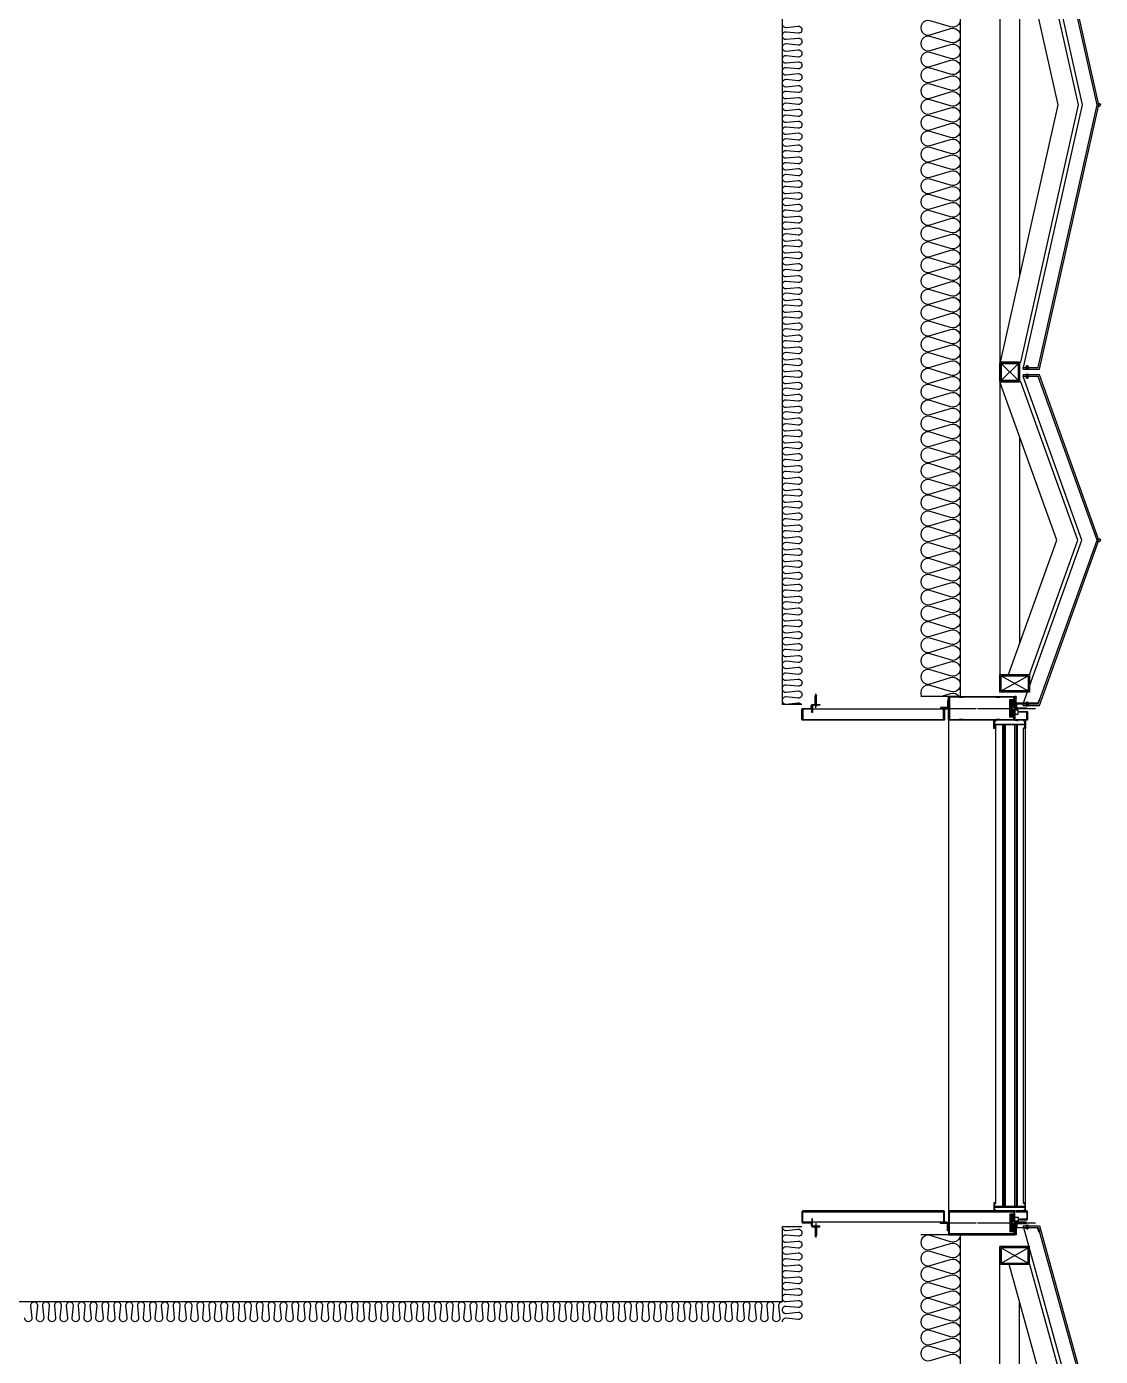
# Model space of a CAD drawing. Header units: millimetres. Extents: x -95754 to 177808, y 34455 to 150605.
# Drawn here: x 175094 to 177808, y 135118 to 138478 of the extents above; entities that cross this region are included whole.
import ezdxf

# ---------------------------------------------------------------- set-up
doc = ezdxf.new("R2010")
doc.units = ezdxf.units.MM
doc.header["$LTSCALE"] = 300
for name, pattern in [('CEN', [62, 60, -1, 0, -1]), ('CENTER', [2, 1.25, -0.25, 0.25, -0.25]), ('HID', [2.8, 1.8, -1])]:
    doc.linetypes.add(name, pattern=pattern)
for name, color, linetype in [('0-Sheet', 7, 'Continuous'), ('6FIN', 6, 'Continuous'), ('8', 8, 'Continuous'), ('A-ELE', 7, 'Continuous'), ('A-WALL-D', 7, 'Continuous'), ('A-하지철물', 55, 'Continuous'), ('alucobond', 4, 'Continuous'), ('B-AR', 4, 'Continuous'), ('CEN', 1, 'CEN'), ('GLASS', 4, 'Continuous'), ('INSUL', 8, 'Continuous'), ('ISL', 251, 'Continuous'), ('mold', 4, 'Continuous'), ('SHEET', 6, 'Continuous')]:
    doc.layers.add(name, color=color, linetype=linetype)

# ---------------------------------------------------------------- blocks, each defined once
blk = doc.blocks.new('EX-1350')
at = {"layer": '6FIN', "elevation": 0}
for points in [[(3.2, 204.1), (46.8, 204.1, 0.414214), (50, 207.3), (50, 250.9, 0.414214), (46.8, 254.1), (3.2, 254.1, 0.414214), (0, 250.9), (0, 207.3, 0.414214)], [(1396.8, 204.1), (1353.2, 204.1, -0.414214), (1350, 207.3), (1350, 250.9, -0.414214), (1353.2, 254.1), (1396.8, 254.1, -0.414214), (1400, 250.9), (1400, 207.3, -0.414214)]]:
    blk.add_lwpolyline(points, format="xyb", close=True, dxfattribs=at)
at = {"layer": 'A-하지철물'}
for p, q in [((1350, 254.1), (50, 254.1)), ((1133.9, 204.1), (266.1, 204.1))]:
    blk.add_line(p, q, dxfattribs=at)
at = {"layer": 'A-하지철물', "elevation": 0}
for points in [[(49.7, 252.7), (700, 106.6), (1350.3, 252.7)], [(50, 254.1), (50, 201.4), (700, 55.3), (1350, 201.4), (1350, 254.1)]]:
    blk.add_lwpolyline(points, dxfattribs=at)
at = {"layer": 'A-하지철물'}
blk.add_circle((700, 4.1), 4.07, dxfattribs=at)
at = {"layer": 'alucobond', "color": 251, "linetype": 'HID', "ltscale": 10}
for p, q in [((30.2, 185.1), (41.5, 185.1)), ((31.5, 182.4), (31.5, 187.8)), ((31.5, 186.6), (39.5, 186.6)), ((31.5, 183.6), (39.5, 183.6)), ((32, 189.3), (32.5, 189.3)), ((32, 180.9), (32.5, 180.9)), ((32.5, 180.9), (32.5, 189.3)), ((38, 182.7), (38, 187.4)), ((39.5, 182.7), (39.5, 187.4)), ((1369.8, 185.1), (1358.5, 185.1)), ((1360.5, 182.7), (1360.5, 187.4)), ((1368.5, 186.6), (1360.5, 186.6)), ((1368.5, 183.6), (1360.5, 183.6)), ((1362, 182.7), (1362, 187.4)), ((1367.5, 180.9), (1367.5, 189.3)), ((1368, 189.3), (1367.5, 189.3)), ((1368, 180.9), (1367.5, 180.9)), ((1368.5, 182.4), (1368.5, 187.8))]:
    blk.add_line(p, q, dxfattribs=at)
at = {"layer": 'alucobond'}
for p, q in [((32.5, 195.1), (36.5, 195.1)), ((1367.5, 195.1), (1363.5, 195.1))]:
    blk.add_line(p, q, dxfattribs=at)
at = {"layer": 'alucobond', "color": 251, "linetype": 'HID', "ltscale": 10, "elevation": 0}
for points in [[(32, 189.3), (31.5, 187.8)], [(32, 180.9), (31.5, 182.4)], [(36.5, 194.2), (700, 45.1), (1363.5, 194.2)], [(1368, 189.3), (1368.5, 187.8)], [(1368, 180.9), (1368.5, 182.4)]]:
    blk.add_lwpolyline(points, dxfattribs=at)
at = {"layer": 'alucobond', "elevation": 0}
for points in [[(32.5, 195.1), (32.5, 154.1), (700, 4.1), (1367.5, 154.1), (1367.5, 195.1)], [(36.5, 195.1), (36.5, 157.3), (700, 8.2), (1363.5, 157.3), (1363.5, 195.1)]]:
    blk.add_lwpolyline(points, dxfattribs=at)
at = {"layer": 'alucobond', "color": 251, "linetype": 'HID', "ltscale": 10, "elevation": 0}
for points in [[(39.5, 186.6, -0.666667), (39.5, 183.6, -1.5)], [(1360.5, 186.6, 0.666667), (1360.5, 183.6, 1.5)]]:
    blk.add_lwpolyline(points, format="xyb", dxfattribs=at)
at = {"layer": 'alucobond', "color": 251, "linetype": 'HID', "ltscale": 10}
for centre, start, end in [((38.7, 187.4), 0, 180), ((38.7, 182.7), 180, 0), ((1361.3, 187.4), 0, 180), ((1361.3, 182.7), 180, 0)]:
    blk.add_arc(centre, 0.75, start, end, dxfattribs=at)
at = {"layer": 'mold', "color": 4, "elevation": 0}
for points in [[(25, 204.1), (25, 202.6)], [(1375, 204.1), (1375, 202.6)]]:
    blk.add_lwpolyline(points, dxfattribs=at)
at = {"layer": 'SHEET', "color": 8}
for p, q in [((46.8, 250.9), (3.2, 207.3)), ((3.2, 250.9), (46.8, 207.3)), ((1353.2, 250.9), (1396.8, 207.3)), ((1396.8, 250.9), (1353.2, 207.3))]:
    blk.add_line(p, q, dxfattribs=at)
at = {"layer": 'SHEET', "color": 8, "elevation": 0}
for points in [[(3.2, 207.3), (46.8, 207.3), (46.8, 250.9), (3.2, 250.9)], [(1396.8, 207.3), (1353.2, 207.3), (1353.2, 250.9), (1396.8, 250.9)]]:
    blk.add_lwpolyline(points, close=True, dxfattribs=at)
blk = doc.blocks.new('A$Ca5773e7c')
at = {"layer": '6FIN', "elevation": 0}
blk.add_lwpolyline([(0, 75), (45, 75), (45, 0), (0, 0)], close=True, dxfattribs=at)
at = {"layer": 'SHEET', "color": 8}
for p, q in [((41.8, 3.2), (3.2, 71.8)), ((3.2, 3.2), (41.8, 71.8))]:
    blk.add_line(p, q, dxfattribs=at)
at = {"layer": 'SHEET', "color": 8, "elevation": 0}
blk.add_lwpolyline([(3.2, 71.8), (41.8, 71.8), (41.8, 3.2), (3.2, 3.2)], close=True, dxfattribs=at)
blk = doc.blocks.new('EX-1100-1')
at = {"layer": '6FIN', "elevation": 0}
blk.add_lwpolyline([(50, 1121.8), (50, 1078.2, -0.414214), (46.8, 1075), (3.2, 1075, -0.414214), (0, 1078.2), (0, 1121.8, -0.414214), (3.2, 1125), (46.8, 1125, -0.414214)], format="xyb", close=True, dxfattribs=at)
at = {"layer": 'A-하지철물'}
for p, q in [((0, 1075), (0, 59.8)), ((50, 898.1), (50, 201.9)), ((198.1, 550), (146.2, 550))]:
    blk.add_line(p, q, dxfattribs=at)
at = {"layer": 'A-하지철물', "elevation": 0}
blk.add_lwpolyline([(75, 104.7), (198.1, 550), (53, 1075), (1.1, 1075), (146.2, 550), (23.1, 104.8)], dxfattribs=at)
at = {"layer": 'A-하지철물'}
blk.add_circle((250, 550), 4.07, dxfattribs=at)
at = {"layer": 'alucobond'}
for p, q in [((58.9, 1092.5), (58.9, 1088.5)), ((58.9, 7.5), (58.9, 11.5))]:
    blk.add_line(p, q, dxfattribs=at)
at = {"layer": 'alucobond', "color": 251, "linetype": 'HID', "ltscale": 10}
for p, q in [((64.8, 1093), (64.8, 1092.5)), ((73.2, 1092.5), (64.8, 1092.5)), ((71.7, 1093.5), (66.3, 1093.5)), ((71.4, 1087), (66.6, 1087)), ((71.4, 1085.5), (66.6, 1085.5)), ((67.5, 1093.5), (67.5, 1085.5)), ((69, 1094.8), (69, 1083.5)), ((70.5, 1093.5), (70.5, 1085.5)), ((73.2, 1093), (73.2, 1092.5)), ((73.2, 7.5), (64.8, 7.5)), ((64.8, 7), (64.8, 7.5)), ((71.7, 6.5), (66.3, 6.5)), ((71.4, 14.5), (66.6, 14.5)), ((71.4, 13), (66.6, 13)), ((67.5, 6.5), (67.5, 14.5)), ((69, 5.2), (69, 16.5)), ((70.5, 6.5), (70.5, 14.5)), ((73.2, 7), (73.2, 7.5))]:
    blk.add_line(p, q, dxfattribs=at)
at = {"layer": 'alucobond', "elevation": 0}
for points in [[(58.9, 7.5), (100, 7.5), (250, 550), (100, 1092.5), (58.9, 1092.5)], [(58.9, 11.5), (97, 11.5), (245.8, 550), (97, 1088.5), (58.9, 1088.5)], [(58.9, 1088.5), (96.8, 1088.5)]]:
    blk.add_lwpolyline(points, dxfattribs=at)
at = {"layer": 'alucobond', "color": 251, "linetype": 'HID', "ltscale": 10, "elevation": 0}
for points in [[(59.6, 11.5), (208.5, 550), (59.6, 1088.5)], [(64.8, 1093), (66.3, 1093.5)], [(73.2, 1093), (71.7, 1093.5)], [(64.8, 7), (66.3, 6.5)], [(73.2, 7), (71.7, 6.5)]]:
    blk.add_lwpolyline(points, dxfattribs=at)
for points in [[(67.5, 1085.5, 0.666667), (70.5, 1085.5, 1.5)], [(67.5, 14.5, -0.666667), (70.5, 14.5, -1.5)]]:
    blk.add_lwpolyline(points, format="xyb", dxfattribs=at)
at = {"layer": 'alucobond', "color": 251, "linetype": 'HID', "ltscale": 10}
for centre, start, end in [((66.6, 1086.3), 90, 270), ((71.4, 1086.3), 270, 90), ((66.6, 13.7), 90, 270), ((71.4, 13.7), 270, 90)]:
    blk.add_arc(centre, 0.75, start, end, dxfattribs=at)
at = {"layer": 'mold', "color": 4, "elevation": 0}
blk.add_lwpolyline([(50, 1100), (51.5, 1100)], dxfattribs=at)
blk.add_lwpolyline([(41, 0), (42.5, 0), (42.5, 11.5), (97, 11.5), (100.2, 23.1), (98.8, 23.6), (95.9, 13), (41, 13)], close=True, dxfattribs=at)
at = {"layer": 'SHEET', "color": 8}
for p, q in [((3.2, 1078.2), (46.8, 1121.8)), ((3.2, 1121.8), (46.8, 1078.2))]:
    blk.add_line(p, q, dxfattribs=at)
at = {"layer": 'SHEET', "color": 8, "elevation": 0}
blk.add_lwpolyline([(46.8, 1121.8), (46.8, 1078.2), (3.2, 1078.2), (3.2, 1121.8)], close=True, dxfattribs=at)
at = {"layer": 'A-ELE', "rotation": 270}
blk.add_blockref('A$Ca5773e7c', (0, 104.8), dxfattribs=at)
blk = doc.blocks.new('EX-850-2')
at = {"layer": '6FIN', "elevation": 0}
blk.add_lwpolyline([(3.2, 50), (46.8, 50, -0.414214), (50, 46.8), (50, 3.2, -0.414214), (46.8, 0), (3.2, 0, -0.414214), (0, 3.2), (0, 46.8, -0.414214)], format="xyb", close=True, dxfattribs=at)
at = {"layer": 'A-하지철물'}
for p, q in [((189.1, 50), (710.9, 50)), ((50, 0), (789.1, 0))]:
    blk.add_line(p, q, dxfattribs=at)
at = {"layer": 'A-하지철물', "elevation": 0}
for points in [[(789.2, 75), (450, 196.9), (50, 53.2), (50, 50)], [(789.1, 21.9), (450, 143.7), (49.9, 0)]]:
    blk.add_lwpolyline(points, dxfattribs=at)
at = {"layer": 'A-하지철물'}
blk.add_circle((450, 250), 4.07, dxfattribs=at)
at = {"layer": 'alucobond', "color": 251, "linetype": 'HID', "ltscale": 10}
for p, q in [((30.2, 69), (41.5, 69)), ((31.5, 71.7), (31.5, 66.3)), ((31.5, 70.5), (39.5, 70.5)), ((31.5, 67.5), (39.5, 67.5)), ((32, 73.2), (32.5, 73.2)), ((32.5, 73.2), (32.5, 64.8)), ((38, 71.4), (38, 66.6)), ((39.5, 71.4), (39.5, 66.6)), ((869.8, 69), (858.5, 69)), ((860.5, 71.4), (860.5, 66.6)), ((868.5, 70.5), (860.5, 70.5)), ((868.5, 67.5), (860.5, 67.5)), ((862, 71.4), (862, 66.6)), ((867.5, 73.2), (867.5, 64.8)), ((868, 73.2), (867.5, 73.2)), ((868.5, 71.7), (868.5, 66.3)), ((32, 64.8), (32.5, 64.8)), ((868, 64.8), (867.5, 64.8))]:
    blk.add_line(p, q, dxfattribs=at)
at = {"layer": 'alucobond'}
for p, q in [((32.5, 58.9), (36.5, 58.9)), ((867.5, 58.9), (863.5, 58.9))]:
    blk.add_line(p, q, dxfattribs=at)
at = {"layer": 'alucobond', "elevation": 0}
for points in [[(867.5, 58.9), (867.5, 100), (450, 250), (32.5, 100), (32.5, 58.9)], [(863.5, 58.9), (863.5, 97.2), (450, 245.7), (36.5, 97.2), (36.5, 58.9)]]:
    blk.add_lwpolyline(points, dxfattribs=at)
at = {"layer": 'alucobond', "color": 251, "linetype": 'HID', "ltscale": 10, "elevation": 0}
for points in [[(863.5, 58.9), (450, 207.5), (36.5, 58.9)], [(32, 73.2), (31.5, 71.7)], [(868, 73.2), (868.5, 71.7)], [(32, 64.8), (31.5, 66.3)], [(868, 64.8), (868.5, 66.3)]]:
    blk.add_lwpolyline(points, dxfattribs=at)
for points in [[(39.5, 67.5, 0.666667), (39.5, 70.5, 1.5)], [(860.5, 67.5, -0.666667), (860.5, 70.5, -1.5)]]:
    blk.add_lwpolyline(points, format="xyb", dxfattribs=at)
at = {"layer": 'alucobond', "color": 251, "linetype": 'HID', "ltscale": 10}
for centre, start, end in [((38.7, 71.4), 0, 180), ((861.3, 71.4), 0, 180), ((38.7, 66.6), 180, 0), ((861.3, 66.6), 180, 0)]:
    blk.add_arc(centre, 0.75, start, end, dxfattribs=at)
at = {"layer": 'mold', "color": 4, "elevation": 0}
blk.add_lwpolyline([(875, 41), (875, 42.5), (863.5, 42.5), (863.5, 97.2), (852.1, 101.3), (851.6, 99.9), (862, 96.1), (862, 41)], close=True, dxfattribs=at)
for points in [[(25, 50), (25, 51.5)], [(875, 50), (875, 51.5)]]:
    blk.add_lwpolyline(points, dxfattribs=at)
at = {"layer": 'SHEET', "color": 8}
for p, q in [((46.8, 3.2), (3.2, 46.8)), ((3.2, 3.2), (46.8, 46.8))]:
    blk.add_line(p, q, dxfattribs=at)
at = {"layer": 'SHEET', "color": 8, "elevation": 0}
blk.add_lwpolyline([(3.2, 46.8), (46.8, 46.8), (46.8, 3.2), (3.2, 3.2)], close=True, dxfattribs=at)
at = {"layer": 'A-ELE'}
blk.add_blockref('A$Ca5773e7c', (789.1, 0), dxfattribs=at)
blk = doc.blocks.new('CONC-PIN')
at = {"layer": '8', "color": 1, "linetype": 'CENTER'}
blk.add_line((-6.8, 0), (28.8, 0), dxfattribs=at)
at = {"layer": '8', "color": 8}
for p, q in [((-0.8, -2.9), (-0.8, 2.9)), ((-0.3, 3.4), (0, 3.4)), ((0, -3.4), (0, 3.4)), ((0, 1.5), (23.7, 1.5)), ((26.1, 0), (23.7, 1.5)), ((26.1, 0), (23.7, -1.5)), ((-0.3, -3.4), (0, -3.4)), ((0, -1.5), (23.7, -1.5))]:
    blk.add_line(p, q, dxfattribs=at)
for centre, start, end in [((-0.3, 2.9), 90, 180), ((-0.3, -2.9), 180, 270)]:
    blk.add_arc(centre, 0.5, start, end, dxfattribs=at)
blk = doc.blocks.new('A$Ca3e3bad8')
at = {"layer": '0-Sheet'}
blk.add_lwpolyline([(-368, -2), (-12, -2), (-12, -28, 0.414214), (-10, -30), (-3, -30), (-3, -28), (-10, -28), (-10, -2, 0.414214), (-12, 0), (-368, 0, 0.414214), (-370, -2), (-370, -28, 0.414214), (-368, -30), (-347, -30), (-347, -37), (-345, -37), (-345, -30, 0.414214), (-347, -28), (-368, -28), (-368, -2)], format="xyb", dxfattribs=at)
blk.add_lwpolyline([(-345, -40), (-325, -40), (-325, -38), (-343, -38), (-343, -20), (-345, -20)], close=True, dxfattribs=at)
at = {"layer": '0-Sheet', "elevation": 0}
blk.add_lwpolyline([(0, -30), (0, -50), (-2, -50), (-2, -32), (-20, -32), (-20, -30)], close=True, dxfattribs=at)
at = {"layer": 'INSUL'}
blk.add_lwpolyline([(-12, -2), (-12, -28), (-368, -28), (-368, -2)], close=True, dxfattribs=at)
at = {"rotation": 270}
blk.add_blockref('CONC-PIN', (-335, -38), dxfattribs=at)
blk = doc.blocks.new('*U1716')
at = {"layer": 'B-AR', "color": 8}
for p, q in [((171, 705, 0), (168, 680)), ((171, -655, 0), (168, -630))]:
    blk.add_line(p, q, dxfattribs=at)
at = {"layer": 'B-AR'}
for points in [[(165.3, 694, 0.414214), (164.3, 695), (158, 695, 0.414214), (157.5, 694.5), (157.5, 655.5, 0.414214), (158, 655), (164.3, 655, 0.414214), (165.3, 656), (165.3, 670.3, -0.414214), (165.5, 670.5), (167.5, 670.5, -0.414214), (168, 670), (168, 645), (0, 645), (0, 705), (168, 705), (168, 680, -0.414214), (167.5, 679.5), (165.5, 679.5, -0.414214), (165.3, 679.7)], [(130.6, 647), (165.2, 647, 0.414214), (165.7, 647.5), (165.7, 652.3, 0.414214), (165.2, 652.8), (155.8, 652.8, -0.414214), (155.3, 653.3), (155.3, 696.7, -0.414214), (155.8, 697.2), (165.2, 697.2, 0.414214), (165.7, 697.7), (165.7, 702.5, 0.414214), (165.2, 703), (130.6, 703), (130.1, 702.5), (120.9, 702.5), (120.4, 703), (37.6, 703), (37.1, 702.5), (27.9, 702.5), (27.4, 703), (3, 703, 0.414214), (2.5, 702.5), (2.5, 647.5, 0.414214), (3, 647), (27.4, 647), (27.9, 647.5), (37.1, 647.5), (37.6, 647), (120.4, 647), (120.9, 647.5), (130.1, 647.5)], [(163.6, 672.3, 0.414214), (162.6, 671.3), (162.6, 670.4, -0.298217), (162.9, 669.9, -0.298217), (162.6, 669.5), (162.6, 658.7, -0.298217), (162.9, 658.2, -0.414214), (162.4, 657.7), (160.4, 657.7, -0.414214), (159.9, 658.2, -0.236068), (160.1, 658.6), (160.1, 674.6, -0.236068), (159.9, 675, -0.236068), (160.1, 675.4), (160.1, 691.4, -0.236068), (159.9, 691.8, -0.414214), (160.4, 692.3), (162.4, 692.3, -0.414214), (162.9, 691.8, -0.298217), (162.6, 691.3), (162.6, 680.5, -0.298217), (162.9, 680.1, -0.298217), (162.6, 679.6), (162.6, 678.7, 0.414214), (163.6, 677.7), (167.9, 677.7, -0.198912), (168.1, 677.7), (169, 676.8, 0.198911), (169.7, 676.5), (195.8, 676.5, -0.414214), (197.3, 675, -0.414214), (195.8, 673.5), (169.7, 673.5, 0.198912), (169, 673.2), (168.3, 672.5, -0.198912), (167.6, 672.3)], [(170.5, 635.3), (193.5, 635.3), (193.5, 643), (190.8, 643, -1), (190.8, 644.5), (194.7, 644.5, -0.414214), (195, 644.2), (195, 624.8, -0.414214), (194.7, 624.5), (190.8, 624.5, -1), (190.8, 626), (193.5, 626), (193.5, 633.8), (116.5, 633.8), (116.5, 626), (119.3, 626, -1), (119.3, 624.5), (115.3, 624.5, -0.414214), (115, 624.8), (115, 644.2, -0.414214), (115.3, 644.5), (119.3, 644.5, -1), (119.3, 643), (116.5, 643), (116.5, 635.3), (139.5, 635.3), (140, 634.8), (140.5, 635.3), (169.5, 635.3), (170, 634.8)], [(171, 645), (171, 647), (198, 647), (198, 647), (198, 665.5), (198, 665.5), (180, 665.5), (180, 667.5), (198, 667.5, -0.414214), (200, 665.5), (200, 647, -0.414214), (198, 645), (198, 645)], [(165.3, -644, -0.414214), (164.3, -645), (158, -645, -0.414214), (157.5, -644.5), (157.5, -605.5, -0.414214), (158, -605), (164.3, -605, -0.414214), (165.3, -606), (165.3, -620.3, 0.414214), (165.5, -620.5), (167.5, -620.5, 0.414214), (168, -620), (168, -595), (0, -595), (0, -655), (168, -655), (168, -630, 0.414214), (167.5, -629.5), (165.5, -629.5, 0.414214), (165.3, -629.7)], [(130.6, -597), (165.2, -597, -0.414214), (165.7, -597.5), (165.7, -602.3, -0.414214), (165.2, -602.8), (155.8, -602.8, 0.414214), (155.3, -603.3), (155.3, -646.7, 0.414214), (155.8, -647.2), (165.2, -647.2, -0.414214), (165.7, -647.7), (165.7, -652.5, -0.414214), (165.2, -653), (130.6, -653), (130.1, -652.5), (120.9, -652.5), (120.4, -653), (37.6, -653), (37.1, -652.5), (27.9, -652.5), (27.4, -653), (3, -653, -0.414214), (2.5, -652.5), (2.5, -597.5, -0.414214), (3, -597), (27.4, -597), (27.9, -597.5), (37.1, -597.5), (37.6, -597), (120.4, -597), (120.9, -597.5), (130.1, -597.5)], [(170.5, -585.3), (193.5, -585.3), (193.5, -593), (190.8, -593, 1), (190.8, -594.5), (194.7, -594.5, 0.414214), (195, -594.2), (195, -574.8, 0.414214), (194.7, -574.5), (190.8, -574.5, 1), (190.8, -576), (193.5, -576), (193.5, -583.8), (116.5, -583.8), (116.5, -576), (119.3, -576, 1), (119.3, -574.5), (115.3, -574.5, 0.414214), (115, -574.8), (115, -594.2, 0.414214), (115.3, -594.5), (119.3, -594.5, 1), (119.3, -593), (116.5, -593), (116.5, -585.3), (139.5, -585.3), (140, -584.8), (140.5, -585.3), (169.5, -585.3), (170, -584.8)], [(171, -595), (171, -597), (198, -597), (198, -597), (198, -615.5), (198, -615.5), (180, -615.5), (180, -617.5), (198, -617.5, 0.414214), (200, -615.5), (200, -597, 0.414214), (198, -595), (198, -595)], [(163.6, -622.2, -0.414214), (162.6, -621.2), (162.6, -620.4, 0.298217), (162.9, -619.9, 0.298217), (162.6, -619.5), (162.6, -608.7, 0.298217), (162.9, -608.2, 0.414214), (162.4, -607.7), (160.4, -607.7, 0.414214), (159.9, -608.2, 0.236068), (160.1, -608.6), (160.1, -624.6, 0.236068), (159.9, -625, 0.236068), (160.1, -625.4), (160.1, -641.4, 0.236068), (159.9, -641.8, 0.414214), (160.4, -642.3), (162.4, -642.3, 0.414214), (162.9, -641.8, 0.298217), (162.6, -641.3), (162.6, -630.5, 0.298217), (162.9, -630.1, 0.298217), (162.6, -629.6), (162.6, -628.7, -0.414214), (163.6, -627.7), (167.9, -627.7, 0.198912), (168.1, -627.7), (169, -626.8, -0.198911), (169.7, -626.5), (195.8, -626.5, 0.414214), (197.3, -625, 0.414214), (195.8, -623.5), (169.7, -623.5, -0.198912), (169, -623.2), (168.3, -622.5, 0.198912), (167.6, -622.2)]]:
    blk.add_lwpolyline(points, format="xyb", close=True, dxfattribs=at)
for points in [[(159.7, 657.1), (159.7, 675), (159.7, 657.1), (163.1, 657.1), (163.1, 671.5), (163.6, 672), (166.1, 672), (166.1, 671.2), (165.6, 670.7), (165.1, 670.7), (165.1, 668.6), (164.8, 668.3), (164.8, 658), (165.1, 658), (165.1, 656), (164.6, 655.5), (158.2, 655.5), (157.7, 656), (157.7, 658), (158, 658), (158, 668.5), (157.7, 668.5), (157.7, 673), (158, 673), (158, 677), (157.7, 677), (157.7, 681.5), (158, 681.5), (158, 692), (157.7, 692), (157.7, 694), (158.2, 694.5), (164.6, 694.5), (165.1, 694), (165.1, 692), (164.8, 692), (164.8, 681.7), (165.1, 681.4), (165.1, 679.3), (165.6, 679.3), (166.1, 678.8), (166.1, 677.9), (163.6, 677.9), (163.1, 678.4), (163.1, 692.8), (159.7, 692.8), (159.7, 675)], [(159.7, -607.1), (159.7, -625), (159.7, -607.1), (163.1, -607.1), (163.1, -621.5), (163.6, -622), (166.1, -622), (166.1, -621.2), (165.6, -620.7), (165.1, -620.7), (165.1, -618.6), (164.8, -618.3), (164.8, -608), (165.1, -608), (165.1, -605.9), (164.6, -605.4), (158.2, -605.4), (157.7, -605.9), (157.7, -608), (158, -608), (158, -618.5), (157.7, -618.5), (157.7, -623), (158, -623), (158, -627), (157.7, -627), (157.7, -631.5), (158, -631.5), (158, -642), (157.7, -642), (157.7, -644), (158.2, -644.5), (164.6, -644.5), (165.1, -644), (165.1, -642), (164.8, -642), (164.8, -631.7), (165.1, -631.4), (165.1, -629.3), (165.6, -629.3), (166.1, -628.8), (166.1, -627.9), (163.6, -627.9), (163.1, -628.4), (163.1, -642.8), (159.7, -642.8), (159.7, -625)]]:
    blk.add_lwpolyline(points, dxfattribs=at)
at = {"layer": 'B-AR', "color": 8, "elevation": 0}
for points in [[(171, 680), (171, 705), (168, 705), (168, 680)], [(171, -630), (171, -655), (168, -655), (168, -630)]]:
    blk.add_lwpolyline(points, close=True, dxfattribs=at)
at = {"layer": 'B-AR'}
for points in [[(168, 660.5), (176, 660.5), (176, 670.5), (168, 670.5)], [(168, -610.5), (176, -610.5), (176, -620.5), (168, -620.5)]]:
    blk.add_lwpolyline(points, close=True, dxfattribs=at)
for points in [[(168, 645, -0.032752), (176, 644)], [(168, -595, 0.032752), (176, -594)]]:
    blk.add_lwpolyline(points, format="xyb", dxfattribs=at)
for centre, start, end in [((179.4, 680.1), 180.7755, 193.2216), ((179.4, 669.9), 166.7784, 179.2245), ((179.4, -619.9), 180.7755, 193.2216), ((179.4, -630.1), 166.7784, 179.2245)]:
    blk.add_arc(centre, 11.4, start, end, dxfattribs=at)
at = {"layer": 'CEN', "ltscale": 0.005}
for p, q in [((-20, 675), (220, 675)), ((-20, -625), (220, -625))]:
    blk.add_line(p, q, dxfattribs=at)
at = {"layer": 'GLASS', "color": 8}
blk.add_line((0, 645), (0, -595), dxfattribs=at)
at = {"layer": 'INSUL'}
for p, q in [((120, -575.3), (120, 633.8)), ((136.6, 633.8), (136.6, -583.8)), ((138.1, 633.8), (138.1, -583.8)), ((142, 633.8), (142, -583.8)), ((143.5, 633.8), (143.5, -583.8)), ((166.6, 633.8), (166.6, -583.8)), ((168.1, 633.8), (168.1, -583.8)), ((172, 633.8), (172, -583.8)), ((173.5, 633.8), (173.5, -583.8)), ((190, -575.3), (190, 625.3)), ((195, -574.8), (195, 624.8))]:
    blk.add_line(p, q, dxfattribs=at)

msp = doc.modelspace()

# ---------------------------------------------------------------- linework, layer by layer
at = {"layer": 'ISL'}
for p, q in [((177453.6, 136785), (177353.6, 136785)), ((177053.6, 136765), (177003.6, 136765)), ((177053.6, 135445), (177003.6, 135445)), ((177453.6, 135425), (177353.6, 135425))]:
    msp.add_line(p, q, dxfattribs=at)
at = {"layer": 'ISL', "elevation": 0}
for points in [[(177003.6, 141995), (177003.6, 136765)], [(177453.6, 141975), (177453.6, 136785)], [(177453.6, 135425), (177453.6, 107105), (92053.6, 107105), (92053.6, 121780)], [(177003.6, 135445), (177003.6, 135255), (172703.6, 135255)]]:
    msp.add_lwpolyline(points, dxfattribs=at)
for points in [[(177003.6, 138485, 0.44469), (177013.6, 138476), (177043.6, 138479, -1.108889), (177043.6, 138461), (177013.6, 138464, 0.44469), (177003.6, 138455, 0.44469), (177013.6, 138446), (177043.6, 138449, -1.108889), (177043.6, 138431), (177013.6, 138434, 0.44469), (177003.6, 138425, 0.44469), (177013.6, 138416), (177043.6, 138419, -1.108889), (177043.6, 138401), (177013.6, 138404, 0.44469), (177003.6, 138395, 0.44469), (177013.6, 138386), (177043.6, 138389, -1.108889), (177043.6, 138371), (177013.6, 138374, 0.44469), (177003.6, 138365, 0.44469), (177013.6, 138356), (177043.6, 138359, -1.108889), (177043.6, 138341), (177013.6, 138344, 0.44469), (177003.6, 138335, 0.44469), (177013.6, 138326), (177043.6, 138329, -1.108889), (177043.6, 138311), (177013.6, 138314, 0.44469), (177003.6, 138305, 0.44469), (177013.6, 138296), (177043.6, 138299, -1.108889), (177043.6, 138281), (177013.6, 138284, 0.44469), (177003.6, 138275, 0.44469), (177013.6, 138266), (177043.6, 138269, -1.108889), (177043.6, 138251), (177013.6, 138254, 0.44469), (177003.6, 138245, 0.44469), (177013.6, 138236), (177043.6, 138239, -1.108889), (177043.6, 138221), (177013.6, 138224, 0.44469), (177003.6, 138215, 0.44469), (177013.6, 138206), (177043.6, 138209, -1.108889), (177043.6, 138191), (177013.6, 138194, 0.44469), (177003.6, 138185, 0.44469), (177013.6, 138176), (177043.6, 138179, -1.108889), (177043.6, 138161), (177013.6, 138164, 0.44469), (177003.6, 138155, 0.44469), (177013.6, 138146), (177043.6, 138149, -1.108889), (177043.6, 138131), (177013.6, 138134, 0.44469), (177003.6, 138125, 0.44469), (177013.6, 138116), (177043.6, 138119, -1.108889), (177043.6, 138101), (177013.6, 138104, 0.44469), (177003.6, 138095, 0.44469), (177013.6, 138086), (177043.6, 138089, -1.108889), (177043.6, 138071), (177013.6, 138074, 0.44469), (177003.6, 138065, 0.44469), (177013.6, 138056), (177043.6, 138059, -1.108889), (177043.6, 138041), (177013.6, 138044, 0.44469), (177003.6, 138035, 0.44469), (177013.6, 138026), (177043.6, 138029, -1.108889), (177043.6, 138011), (177013.6, 138014, 0.44469), (177003.6, 138005, 0.44469), (177013.6, 137996), (177043.6, 137999, -1.108889), (177043.6, 137981), (177013.6, 137984, 0.44469), (177003.6, 137975, 0.44469), (177013.6, 137966), (177043.6, 137969, -1.108889), (177043.6, 137951), (177013.6, 137954, 0.44469), (177003.6, 137945, 0.44469), (177013.6, 137936), (177043.6, 137939, -1.108889), (177043.6, 137921), (177013.6, 137924, 0.44469), (177003.6, 137915, 0.44469), (177013.6, 137906), (177043.6, 137909, -1.108889), (177043.6, 137891), (177013.6, 137894, 0.44469), (177003.6, 137885, 0.44469), (177013.6, 137876), (177043.6, 137879, -1.108889), (177043.6, 137861), (177013.6, 137864, 0.44469), (177003.6, 137855, 0.44469), (177013.6, 137846), (177043.6, 137849, -1.108889), (177043.6, 137831), (177013.6, 137834, 0.44469), (177003.6, 137825, 0.44469), (177013.6, 137816), (177043.6, 137819, -1.108889), (177043.6, 137801), (177013.6, 137804, 0.44469), (177003.6, 137795, 0.44469), (177013.6, 137786), (177043.6, 137789, -1.108889), (177043.6, 137771), (177013.6, 137774, 0.44469), (177003.6, 137765, 0.44469), (177013.6, 137756), (177043.6, 137759, -1.108889), (177043.6, 137741), (177013.6, 137744, 0.44469), (177003.6, 137735, 0.44469), (177013.6, 137726), (177043.6, 137729, -1.108889), (177043.6, 137711), (177013.6, 137714, 0.44469), (177003.6, 137705, 0.44469), (177013.6, 137696), (177043.6, 137699, -1.108889), (177043.6, 137681), (177013.6, 137684, 0.44469), (177003.6, 137675, 0.44469), (177013.6, 137666), (177043.6, 137669, -1.108889), (177043.6, 137651), (177013.6, 137654, 0.44469), (177003.6, 137645, 0.44469), (177013.6, 137636), (177043.6, 137639, -1.108889), (177043.6, 137621), (177013.6, 137624, 0.44469), (177003.6, 137615, 0.44469), (177013.6, 137606), (177043.6, 137609, -1.108889), (177043.6, 137591), (177013.6, 137594, 0.44469), (177003.6, 137585, 0.44469), (177013.6, 137576), (177043.6, 137579, -1.108889), (177043.6, 137561), (177013.6, 137564, 0.44469), (177003.6, 137555, 0.44469), (177013.6, 137546), (177043.6, 137549, -1.108889), (177043.6, 137531), (177013.6, 137534, 0.44469), (177003.6, 137525, 0.44469), (177013.6, 137516), (177043.6, 137519, -1.108889), (177043.6, 137501), (177013.6, 137504, 0.44469), (177003.6, 137495, 0.44469), (177013.6, 137486), (177043.6, 137489, -1.108889), (177043.6, 137471), (177013.6, 137474, 0.44469), (177003.6, 137465, 0.44469), (177013.6, 137456), (177043.6, 137459, -1.108889), (177043.6, 137441), (177013.6, 137444, 0.44469), (177003.6, 137435, 0.44469), (177013.6, 137426), (177043.6, 137429, -1.108889), (177043.6, 137411), (177013.6, 137414, 0.44469), (177003.6, 137405, 0.44469), (177013.6, 137396), (177043.6, 137399, -1.108889), (177043.6, 137381), (177013.6, 137384, 0.44469), (177003.6, 137375, 0.44469), (177013.6, 137366), (177043.6, 137369, -1.108889), (177043.6, 137351), (177013.6, 137354, 0.44469), (177003.6, 137345, 0.44469), (177013.6, 137336), (177043.6, 137339, -1.108889), (177043.6, 137321), (177013.6, 137324, 0.44469), (177003.6, 137315, 0.44469), (177013.6, 137306), (177043.6, 137309, -1.108889), (177043.6, 137291), (177013.6, 137294, 0.44469), (177003.6, 137285, 0.44469), (177013.6, 137276), (177043.6, 137279, -1.108889), (177043.6, 137261), (177013.6, 137264, 0.44469), (177003.6, 137255, 0.44469), (177013.6, 137246), (177043.6, 137249, -1.108889), (177043.6, 137231), (177013.6, 137234, 0.44469), (177003.6, 137225, 0.44469), (177013.6, 137216), (177043.6, 137219, -1.108889), (177043.6, 137201), (177013.6, 137204, 0.44469), (177003.6, 137195, 0.44469), (177013.6, 137186), (177043.6, 137189, -1.108889), (177043.6, 137171), (177013.6, 137174, 0.44469), (177003.6, 137165, 0.44469), (177013.6, 137156), (177043.6, 137159, -1.108889), (177043.6, 137141), (177013.6, 137144, 0.44469), (177003.6, 137135, 0.44469), (177013.6, 137126), (177043.6, 137129, -1.108889), (177043.6, 137111), (177013.6, 137114, 0.44469), (177003.6, 137105, 0.44469), (177013.6, 137096), (177043.6, 137099, -1.108889), (177043.6, 137081), (177013.6, 137084, 0.44469), (177003.6, 137075, 0.44469), (177013.6, 137066), (177043.6, 137069, -1.108889), (177043.6, 137051), (177013.6, 137054, 0.44469), (177003.6, 137045, 0.44469), (177013.6, 137036), (177043.6, 137039, -1.108889), (177043.6, 137021), (177013.6, 137024, 0.44469), (177003.6, 137015, 0.44469), (177013.6, 137006), (177043.6, 137009, -1.108889), (177043.6, 136991), (177013.6, 136994, 0.44469), (177003.6, 136985, 0.44469), (177013.6, 136976), (177043.6, 136979, -1.108889), (177043.6, 136961), (177013.6, 136964, 0.44469), (177003.6, 136955, 0.44469), (177013.6, 136946), (177043.6, 136949, -1.108889), (177043.6, 136931), (177013.6, 136934, 0.44469), (177003.6, 136925, 0.44469), (177013.6, 136916), (177043.6, 136919, -1.108889), (177043.6, 136901), (177013.6, 136904, 0.44469), (177003.6, 136895, 0.44469), (177013.6, 136886), (177043.6, 136889, -1.108889), (177043.6, 136871), (177013.6, 136874, 0.44469), (177003.6, 136865, 0.44469), (177013.6, 136856), (177043.6, 136859, -1.108889), (177043.6, 136841), (177013.6, 136844, 0.44469), (177003.6, 136835, 0.44469), (177013.6, 136826), (177043.6, 136829, -1.108889), (177043.6, 136811), (177013.6, 136814, 0.44469), (177003.6, 136805, 0.44469), (177013.6, 136796), (177043.6, 136799, -1.108889), (177043.6, 136781), (177013.6, 136784, 0.44469), (177003.6, 136775, 0.44469), (177013.6, 136766), (177043.6, 136769, -0.278687), (177052.1, 136765, -0.278687)], [(177453.6, 138495, -0.509267), (177429.3, 138477.3), (177377.8, 138492.7, 1.372593), (177377.8, 138457.3), (177429.3, 138472.7, -0.509267), (177453.6, 138455, -0.509267), (177429.3, 138437.3), (177377.8, 138452.7, 1.372593), (177377.8, 138417.3), (177429.3, 138432.7, -0.509267), (177453.6, 138415, -0.509267), (177429.3, 138397.3), (177377.8, 138412.7, 1.372593), (177377.8, 138377.3), (177429.3, 138392.7, -0.509267), (177453.6, 138375, -0.509267), (177429.3, 138357.3), (177377.8, 138372.7, 1.372593), (177377.8, 138337.3), (177429.3, 138352.7, -0.509267), (177453.6, 138335, -0.509267), (177429.3, 138317.3), (177377.8, 138332.7, 1.372593), (177377.8, 138297.3), (177429.3, 138312.7, -0.509267), (177453.6, 138295, -0.509267), (177429.3, 138277.3), (177377.8, 138292.7, 1.372593), (177377.8, 138257.3), (177429.3, 138272.7, -0.509267), (177453.6, 138255, -0.509267), (177429.3, 138237.3), (177377.8, 138252.7, 1.372593), (177377.8, 138217.3), (177429.3, 138232.7, -0.509267), (177453.6, 138215, -0.509267), (177429.3, 138197.3), (177377.8, 138212.7, 1.372593), (177377.8, 138177.3), (177429.3, 138192.7, -0.509267), (177453.6, 138175, -0.509267), (177429.3, 138157.3), (177377.8, 138172.7, 1.372593), (177377.8, 138137.3), (177429.3, 138152.7, -0.509267), (177453.6, 138135, -0.509267), (177429.3, 138117.3), (177377.8, 138132.7, 1.372593), (177377.8, 138097.3), (177429.3, 138112.7, -0.509267), (177453.6, 138095, -0.509267), (177429.3, 138077.3), (177377.8, 138092.7, 1.372593), (177377.8, 138057.3), (177429.3, 138072.7, -0.509267), (177453.6, 138055, -0.509267), (177429.3, 138037.3), (177377.8, 138052.7, 1.372593), (177377.8, 138017.3), (177429.3, 138032.7, -0.509267), (177453.6, 138015, -0.509267), (177429.3, 137997.3), (177377.8, 138012.7, 1.372593), (177377.8, 137977.3), (177429.3, 137992.7, -0.509267), (177453.6, 137975, -0.509267), (177429.3, 137957.3), (177377.8, 137972.7, 1.372593), (177377.8, 137937.3), (177429.3, 137952.7, -0.509267), (177453.6, 137935, -0.509267), (177429.3, 137917.3), (177377.8, 137932.7, 1.372593), (177377.8, 137897.3), (177429.3, 137912.7, -0.509267), (177453.6, 137895, -0.509267), (177429.3, 137877.3), (177377.8, 137892.7, 1.372593), (177377.8, 137857.3), (177429.3, 137872.7, -0.509267), (177453.6, 137855, -0.509267), (177429.3, 137837.3), (177377.8, 137852.7, 1.372593), (177377.8, 137817.3), (177429.3, 137832.7, -0.509267), (177453.6, 137815, -0.509267), (177429.3, 137797.3), (177377.8, 137812.7, 1.372593), (177377.8, 137777.3), (177429.3, 137792.7, -0.509267), (177453.6, 137775, -0.509267), (177429.3, 137757.3), (177377.8, 137772.7, 1.372593), (177377.8, 137737.3), (177429.3, 137752.7, -0.509267), (177453.6, 137735, -0.509267), (177429.3, 137717.3), (177377.8, 137732.7, 1.372593), (177377.8, 137697.3), (177429.3, 137712.7, -0.509267), (177453.6, 137695, -0.509267), (177429.3, 137677.3), (177377.8, 137692.7, 1.372593), (177377.8, 137657.3), (177429.3, 137672.7, -0.509267), (177453.6, 137655, -0.509267), (177429.3, 137637.3), (177377.8, 137652.7, 1.372593), (177377.8, 137617.3), (177429.3, 137632.7, -0.509267), (177453.6, 137615, -0.509267), (177429.3, 137597.3), (177377.8, 137612.7, 1.372593), (177377.8, 137577.3), (177429.3, 137592.7, -0.509267), (177453.6, 137575, -0.509267), (177429.3, 137557.3), (177377.8, 137572.7, 1.372593), (177377.8, 137537.3), (177429.3, 137552.7, -0.509267), (177453.6, 137535, -0.509267), (177429.3, 137517.3), (177377.8, 137532.7, 1.372593), (177377.8, 137497.3), (177429.3, 137512.7, -0.509267), (177453.6, 137495, -0.509267), (177429.3, 137477.3), (177377.8, 137492.7, 1.372593), (177377.8, 137457.3), (177429.3, 137472.7, -0.509267), (177453.6, 137455, -0.509267), (177429.3, 137437.3), (177377.8, 137452.7, 1.372593), (177377.8, 137417.3), (177429.3, 137432.7, -0.509267), (177453.6, 137415, -0.509267), (177429.3, 137397.3), (177377.8, 137412.7, 1.372593), (177377.8, 137377.3), (177429.3, 137392.7, -0.509267), (177453.6, 137375, -0.509267), (177429.3, 137357.3), (177377.8, 137372.7, 1.372593), (177377.8, 137337.3), (177429.3, 137352.7, -0.509267), (177453.6, 137335, -0.509267), (177429.3, 137317.3), (177377.8, 137332.7, 1.372593), (177377.8, 137297.3), (177429.3, 137312.7, -0.509267), (177453.6, 137295, -0.509267), (177429.3, 137277.3), (177377.8, 137292.7, 1.372593), (177377.8, 137257.3), (177429.3, 137272.7, -0.509267), (177453.6, 137255, -0.509267), (177429.3, 137237.3), (177377.8, 137252.7, 1.372593), (177377.8, 137217.3), (177429.3, 137232.7, -0.509267), (177453.6, 137215, -0.509267), (177429.3, 137197.3), (177377.8, 137212.7, 1.372593), (177377.8, 137177.3), (177429.3, 137192.7, -0.509267), (177453.6, 137175, -0.509267), (177429.3, 137157.3), (177377.8, 137172.7, 1.372593), (177377.8, 137137.3), (177429.3, 137152.7, -0.509267), (177453.6, 137135, -0.509267), (177429.3, 137117.3), (177377.8, 137132.7, 1.372593), (177377.8, 137097.3), (177429.3, 137112.7, -0.509267), (177453.6, 137095, -0.509267), (177429.3, 137077.3), (177377.8, 137092.7, 1.372593), (177377.8, 137057.3), (177429.3, 137072.7, -0.509267), (177453.6, 137055, -0.509267), (177429.3, 137037.3), (177377.8, 137052.7, 1.372593), (177377.8, 137017.3), (177429.3, 137032.7, -0.509267), (177453.6, 137015, -0.509267), (177429.3, 136997.3), (177377.8, 137012.7, 1.372593), (177377.8, 136977.3), (177429.3, 136992.7, -0.509267), (177453.6, 136975, -0.509267), (177429.3, 136957.3), (177377.8, 136972.7, 1.372593), (177377.8, 136937.3), (177429.3, 136952.7, -0.509267), (177453.6, 136935, -0.509267), (177429.3, 136917.3), (177377.8, 136932.7, 1.372593), (177377.8, 136897.3), (177429.3, 136912.7, -0.509267), (177453.6, 136895, -0.509267), (177429.3, 136877.3), (177377.8, 136892.7, 1.372593), (177377.8, 136857.3), (177429.3, 136872.7, -0.509267), (177453.6, 136855, -0.509267), (177429.3, 136837.3), (177377.8, 136852.7, 1.372593), (177377.8, 136817.3), (177429.3, 136832.7, -0.509267), (177453.6, 136815, -0.509267), (177429.3, 136797.3), (177377.8, 136812.7, 0.702757), (177356.5, 136785, 0.702757)], [(177403.6, 136785), (177429.3, 136792.7, -0.340671), (177450.6, 136785, -0.340671)], [(177003.6, 135445, 0.44469), (177013.6, 135436), (177043.6, 135439, -1.108889), (177043.6, 135421), (177013.6, 135424, 0.44469), (177003.6, 135415, 0.44469), (177013.6, 135406), (177043.6, 135409, -1.108889), (177043.6, 135391), (177013.6, 135394, 0.44469), (177003.6, 135385, 0.44469), (177013.6, 135376), (177043.6, 135379, -1.108889), (177043.6, 135361), (177013.6, 135364, 0.44469), (177003.6, 135355, 0.44469), (177013.6, 135346), (177043.6, 135349, -1.108889), (177043.6, 135331), (177013.6, 135334, 0.44469), (177003.6, 135325, 0.44469), (177013.6, 135316), (177043.6, 135319, -1.108889), (177043.6, 135301), (177013.6, 135304, 0.44469), (177003.6, 135295, 0.44469), (177013.6, 135286), (177043.6, 135289, -1.108889), (177043.6, 135271), (177013.6, 135274, 0.44469), (177003.6, 135265, 0.44469), (177013.6, 135256), (177043.6, 135259, -1.108889), (177043.6, 135241), (177013.6, 135244, 0.44469), (177003.6, 135235, 0.44469), (177013.6, 135226), (177043.6, 135229, -1.108889), (177043.6, 135211), (177013.6, 135214, 0.444402), (177003.6, 135205, 0.444402)], [(177453.6, 135425, -0.509267), (177429.3, 135407.3), (177377.8, 135422.7, 1.372593), (177377.8, 135387.3), (177429.3, 135402.7, -0.509267), (177453.6, 135385, -0.509267), (177429.3, 135367.3), (177377.8, 135382.7, 1.372593), (177377.8, 135347.3), (177429.3, 135362.7, -0.509267), (177453.6, 135345, -0.509267), (177429.3, 135327.3), (177377.8, 135342.7, 1.372593), (177377.8, 135307.3), (177429.3, 135322.7, -0.509267), (177453.6, 135305, -0.509267), (177429.3, 135287.3), (177377.8, 135302.7, 1.372593), (177377.8, 135267.3), (177429.3, 135282.7, -0.509267), (177453.6, 135265, -0.509267), (177429.3, 135247.3), (177377.8, 135262.7, 1.372593), (177377.8, 135227.3), (177429.3, 135242.7, -0.509267), (177453.6, 135225, -0.509267), (177429.3, 135207.3), (177377.8, 135222.7, 1.372593), (177377.8, 135187.3), (177429.3, 135202.7, -0.509267), (177453.6, 135185, -0.509267), (177429.3, 135167.3), (177377.8, 135182.7, 1.372593), (177377.8, 135147.3), (177429.3, 135162.7, -0.509267), (177453.6, 135145, -0.509267), (177429.3, 135127.3), (177377.8, 135142.7, 1.372593), (177377.8, 135107.3), (177429.3, 135122.7, -0.509267), (177453.6, 135105, -0.509267)], [(177003.6, 135255, 0.44469), (176994.6, 135245), (176997.6, 135215, -1.108889), (176979.6, 135215), (176982.6, 135245, 0.44469), (176973.6, 135255, 0.44469), (176964.6, 135245), (176967.6, 135215, -1.108889), (176949.6, 135215), (176952.6, 135245, 0.44469), (176943.6, 135255, 0.44469), (176934.6, 135245), (176937.6, 135215, -1.108889), (176919.6, 135215), (176922.6, 135245, 0.44469), (176913.6, 135255, 0.44469), (176904.6, 135245), (176907.6, 135215, -1.108889), (176889.6, 135215), (176892.6, 135245, 0.44469), (176883.6, 135255, 0.44469), (176874.6, 135245), (176877.6, 135215, -1.108889), (176859.6, 135215), (176862.6, 135245, 0.44469), (176853.6, 135255, 0.44469), (176844.6, 135245), (176847.6, 135215, -1.108889), (176829.6, 135215), (176832.6, 135245, 0.44469), (176823.6, 135255, 0.44469), (176814.6, 135245), (176817.6, 135215, -1.108889), (176799.6, 135215), (176802.6, 135245, 0.44469), (176793.6, 135255, 0.44469), (176784.6, 135245), (176787.6, 135215, -1.108889), (176769.6, 135215), (176772.6, 135245, 0.44469), (176763.6, 135255, 0.44469), (176754.6, 135245), (176757.6, 135215, -1.108889), (176739.6, 135215), (176742.6, 135245, 0.44469), (176733.6, 135255, 0.44469), (176724.6, 135245), (176727.6, 135215, -1.108889), (176709.6, 135215), (176712.6, 135245, 0.44469), (176703.6, 135255, 0.44469), (176694.6, 135245), (176697.6, 135215, -1.108889), (176679.6, 135215), (176682.6, 135245, 0.44469), (176673.6, 135255, 0.44469), (176664.6, 135245), (176667.6, 135215, -1.108889), (176649.6, 135215), (176652.6, 135245, 0.44469), (176643.6, 135255, 0.44469), (176634.6, 135245), (176637.6, 135215, -1.108889), (176619.6, 135215), (176622.6, 135245, 0.44469), (176613.6, 135255, 0.44469), (176604.6, 135245), (176607.6, 135215, -1.108889), (176589.6, 135215), (176592.6, 135245, 0.44469), (176583.6, 135255, 0.44469), (176574.6, 135245), (176577.6, 135215, -1.108889), (176559.6, 135215), (176562.6, 135245, 0.44469), (176553.6, 135255, 0.44469), (176544.6, 135245), (176547.6, 135215, -1.108889), (176529.6, 135215), (176532.6, 135245, 0.44469), (176523.6, 135255, 0.44469), (176514.6, 135245), (176517.6, 135215, -1.108889), (176499.6, 135215), (176502.6, 135245, 0.44469), (176493.6, 135255, 0.44469), (176484.6, 135245), (176487.6, 135215, -1.108889), (176469.6, 135215), (176472.6, 135245, 0.44469), (176463.6, 135255, 0.44469), (176454.6, 135245), (176457.6, 135215, -1.108889), (176439.6, 135215), (176442.6, 135245, 0.44469), (176433.6, 135255, 0.44469), (176424.6, 135245), (176427.6, 135215, -1.108889), (176409.6, 135215), (176412.6, 135245, 0.44469), (176403.6, 135255, 0.44469), (176394.6, 135245), (176397.6, 135215, -1.108889), (176379.6, 135215), (176382.6, 135245, 0.44469), (176373.6, 135255, 0.44469), (176364.6, 135245), (176367.6, 135215, -1.108889), (176349.6, 135215), (176352.6, 135245, 0.44469), (176343.6, 135255, 0.44469), (176334.6, 135245), (176337.6, 135215, -1.108889), (176319.6, 135215), (176322.6, 135245, 0.44469), (176313.6, 135255, 0.44469), (176304.6, 135245), (176307.6, 135215, -1.108889), (176289.6, 135215), (176292.6, 135245, 0.44469), (176283.6, 135255, 0.44469), (176274.6, 135245), (176277.6, 135215, -1.108889), (176259.6, 135215), (176262.6, 135245, 0.44469), (176253.6, 135255, 0.44469), (176244.6, 135245), (176247.6, 135215, -1.108889), (176229.6, 135215), (176232.6, 135245, 0.44469), (176223.6, 135255, 0.44469), (176214.6, 135245), (176217.6, 135215, -1.108889), (176199.6, 135215), (176202.6, 135245, 0.44469), (176193.6, 135255, 0.44469), (176184.6, 135245), (176187.6, 135215, -1.108889), (176169.6, 135215), (176172.6, 135245, 0.44469), (176163.6, 135255, 0.44469), (176154.6, 135245), (176157.6, 135215, -1.108889), (176139.6, 135215), (176142.6, 135245, 0.44469), (176133.6, 135255, 0.44469), (176124.6, 135245), (176127.6, 135215, -1.108889), (176109.6, 135215), (176112.6, 135245, 0.44469), (176103.6, 135255, 0.44469), (176094.6, 135245), (176097.6, 135215, -1.108889), (176079.6, 135215), (176082.6, 135245, 0.44469), (176073.6, 135255, 0.44469), (176064.6, 135245), (176067.6, 135215, -1.108889), (176049.6, 135215), (176052.6, 135245, 0.44469), (176043.6, 135255, 0.44469), (176034.6, 135245), (176037.6, 135215, -1.108889), (176019.6, 135215), (176022.6, 135245, 0.44469), (176013.6, 135255, 0.44469), (176004.6, 135245), (176007.6, 135215, -1.108889), (175989.6, 135215), (175992.6, 135245, 0.44469), (175983.6, 135255, 0.44469), (175974.6, 135245), (175977.6, 135215, -1.108889), (175959.6, 135215), (175962.6, 135245, 0.44469), (175953.6, 135255, 0.44469), (175944.6, 135245), (175947.6, 135215, -1.108889), (175929.6, 135215), (175932.6, 135245, 0.44469), (175923.6, 135255, 0.44469), (175914.6, 135245), (175917.6, 135215, -1.108889), (175899.6, 135215), (175902.6, 135245, 0.44469), (175893.6, 135255, 0.44469), (175884.6, 135245), (175887.6, 135215, -1.108889), (175869.6, 135215), (175872.6, 135245, 0.44469), (175863.6, 135255, 0.44469), (175854.6, 135245), (175857.6, 135215, -1.108889), (175839.6, 135215), (175842.6, 135245, 0.44469), (175833.6, 135255, 0.44469), (175824.6, 135245), (175827.6, 135215, -1.108889), (175809.6, 135215), (175812.6, 135245, 0.44469), (175803.6, 135255, 0.44469), (175794.6, 135245), (175797.6, 135215, -1.108889), (175779.6, 135215), (175782.6, 135245, 0.44469), (175773.6, 135255, 0.44469), (175764.6, 135245), (175767.6, 135215, -1.108889), (175749.6, 135215), (175752.6, 135245, 0.44469), (175743.6, 135255, 0.44469), (175734.6, 135245), (175737.6, 135215, -1.108889), (175719.6, 135215), (175722.6, 135245, 0.44469), (175713.6, 135255, 0.44469), (175704.6, 135245), (175707.6, 135215, -1.108889), (175689.6, 135215), (175692.6, 135245, 0.44469), (175683.6, 135255, 0.44469), (175674.6, 135245), (175677.6, 135215, -1.108889), (175659.6, 135215), (175662.6, 135245, 0.44469), (175653.6, 135255, 0.44469), (175644.6, 135245), (175647.6, 135215, -1.108889), (175629.6, 135215), (175632.6, 135245, 0.44469), (175623.6, 135255, 0.44469), (175614.6, 135245), (175617.6, 135215, -1.108889), (175599.6, 135215), (175602.6, 135245, 0.44469), (175593.6, 135255, 0.44469), (175584.6, 135245), (175587.6, 135215, -1.108889), (175569.6, 135215), (175572.6, 135245, 0.44469), (175563.6, 135255, 0.44469), (175554.6, 135245), (175557.6, 135215, -1.108889), (175539.6, 135215), (175542.6, 135245, 0.44469), (175533.6, 135255, 0.44469), (175524.6, 135245), (175527.6, 135215, -1.108889), (175509.6, 135215), (175512.6, 135245, 0.44469), (175503.6, 135255, 0.44469), (175494.6, 135245), (175497.6, 135215, -1.108889), (175479.6, 135215), (175482.6, 135245, 0.44469), (175473.6, 135255, 0.44469), (175464.6, 135245), (175467.6, 135215, -1.108889), (175449.6, 135215), (175452.6, 135245, 0.44469), (175443.6, 135255, 0.44469), (175434.6, 135245), (175437.6, 135215, -1.108889), (175419.6, 135215), (175422.6, 135245, 0.44469), (175413.6, 135255, 0.44469), (175404.6, 135245), (175407.6, 135215, -1.108889), (175389.6, 135215), (175392.6, 135245, 0.44469), (175383.6, 135255, 0.44469), (175374.6, 135245), (175377.6, 135215, -1.108889), (175359.6, 135215), (175362.6, 135245, 0.44469), (175353.6, 135255, 0.44469), (175344.6, 135245), (175347.6, 135215, -1.108889), (175329.6, 135215), (175332.6, 135245, 0.44469), (175323.6, 135255, 0.44469), (175314.6, 135245), (175317.6, 135215, -1.108889), (175299.6, 135215), (175302.6, 135245, 0.44469), (175293.6, 135255, 0.44469), (175284.6, 135245), (175287.6, 135215, -1.108889), (175269.6, 135215), (175272.6, 135245, 0.44469), (175263.6, 135255, 0.44469), (175254.6, 135245), (175257.6, 135215, -1.108889), (175239.6, 135215), (175242.6, 135245, 0.44469), (175233.6, 135255, 0.44469), (175224.6, 135245), (175227.6, 135215, -1.108889), (175209.6, 135215), (175212.6, 135245, 0.44469), (175203.6, 135255, 0.44469), (175194.6, 135245), (175197.6, 135215, -1.108889), (175179.6, 135215), (175182.6, 135245, 0.44469), (175173.6, 135255, 0.44469), (175164.6, 135245), (175167.6, 135215, -1.108889), (175149.6, 135215), (175152.6, 135245, 0.44469), (175143.6, 135255, 0.44469), (175134.6, 135245), (175137.6, 135215, -1.108889), (175119.6, 135215), (175122.6, 135245, 0.44469), (175113.6, 135255, 0.44469), (175104.6, 135245), (175107.6, 135215, -1.108889), (175089.6, 135215)]]:
    msp.add_lwpolyline(points, format="xyb", dxfattribs=at)

# ---------------------------------------------------------------- block references
at = {"layer": 'A-ELE', "rotation": 270}
msp.add_blockref('EX-850-2', (177553.6, 137630), dxfattribs=at)
at = {"layer": 'A-ELE', "xscale": -1, "rotation": 180}
msp.add_blockref('EX-1100-1', (177553.6, 135455), dxfattribs=at)
at = {"layer": 'A-WALL-D'}
msp.add_blockref('*U1716', (177423.6, 136080), dxfattribs=at)
at = {"layer": 'A-하지철물', "rotation": 90}
msp.add_blockref('EX-1350', (177807.6, 137580), dxfattribs=at)
at = {"layer": 'A-하지철물', "xscale": -1, "rotation": 180}
msp.add_blockref('A$Ca3e3bad8', (177423.6, 136725), dxfattribs=at)
at = {"layer": 'A-하지철물'}
msp.add_blockref('A$Ca3e3bad8', (177423.6, 135485), dxfattribs=at)

doc.saveas('drawing.dxf')
